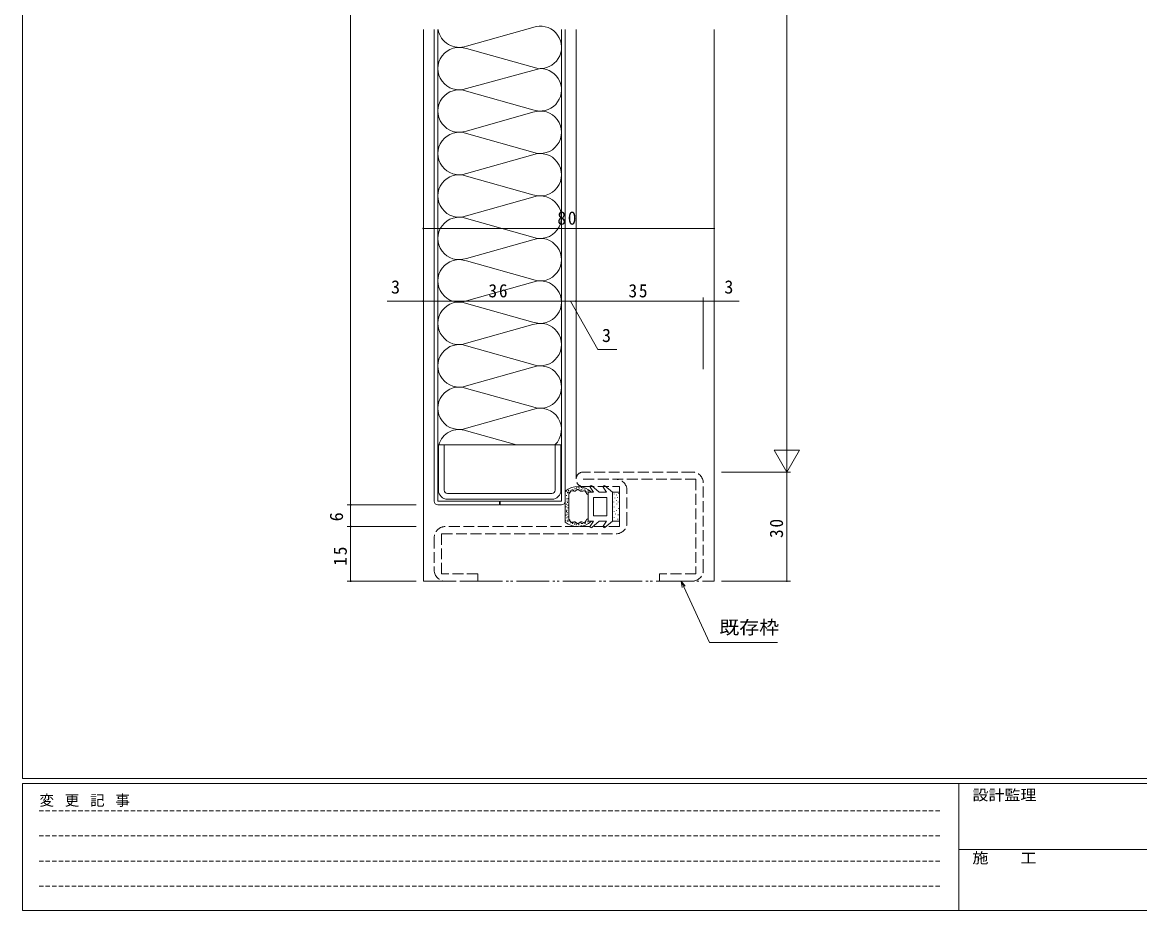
# Model space of a CAD drawing. Units: millimetres on the paper. Extents: x -420 to 373, y -297 to 267.
# Drawn here: x -417.7 to -110.3, y -297 to -52.6 of the extents above; entities that cross this region are included whole.
import ezdxf
from ezdxf.enums import TextEntityAlignment as Align

# ---------------------------------------------------------------- set-up
doc = ezdxf.new("R2010")
doc.units = ezdxf.units.MM
for name, pattern in [('DASHED1', [1.8, 1.2, -0.6]), ('DASHED3', [4, 3, -1]), ('DOUBLE_CHAIN2', [12.8, 9, -1, 0.6, -0.6, 0.6, -1])]:
    doc.linetypes.add(name, pattern=pattern)
for name, color, linetype, lineweight in [('0-1_USER1', 7, 'Continuous', 9), ('0-3_YKK_11', 7, 'DASHED3', 9), ('0-4_YKK_12', 2, 'DOUBLE_CHAIN2', 9), ('0-5_YSS_K', 4, 'Continuous', 9), ('0-7_YKK_D', 6, 'Continuous', 9)]:
    doc.layers.add(name, color=color, linetype=linetype, lineweight=lineweight)
doc.styles.add('ＭＳ ゴシック', font='')
doc.styles.get('ＭＳ ゴシック').set_extended_font_data('MS Gothic')

msp = doc.modelspace()

# ---------------------------------------------------------------- linework, layer by layer
at = {"layer": '0-1_USER1'}
for p, q in [((-417.7, -260.6), (-417.7, 264.4)), ((352.3, -260.6), (-417.7, -260.6)), ((-417.7, -297), (-417.7, -262)), ((314.5, -262), (-417.7, -262)), ((-160.1, -262), (-160.1, -297)), ((-160.1, -280.199), (-31.3, -280.199)), ((-417.7, -297), (314.5, -297))]:
    msp.add_line(p, q, dxfattribs=at)
at = {"layer": '0-1_USER1', "linetype": 'DASHED1'}
for p, q in [((-413.101, -269.512), (-164.909, -269.512)), ((-413.101, -276.441), (-164.909, -276.441)), ((-413.101, -283.37), (-164.909, -283.37)), ((-413.101, -290.298), (-164.909, -290.298))]:
    msp.add_line(p, q, dxfattribs=at)
at = {"layer": '0-3_YKK_11', "linetype": 'Continuous'}
for p, q in [((-303.232, -168.84), (-303.232, -181.34)), ((-301.632, -168.84), (-303.232, -168.84)), ((-301.632, -181.34), (-301.632, -168.84)), ((-269.532, -168.84), (-271.132, -168.84)), ((-271.132, -168.84), (-271.132, -181.34)), ((-269.532, -181.34), (-269.532, -168.84)), ((-272.032, -182.24), (-300.732, -182.24)), ((-300.732, -183.84), (-272.032, -183.84))]:
    msp.add_line(p, q, dxfattribs=at)
at = {"layer": '0-3_YKK_11'}
for p, q in [((-233.382, -176.34), (-263.382, -176.34)), ((-263.382, -178.34), (-232.382, -178.34)), ((-263.382, -180.34), (-253.382, -180.34)), ((-253.382, -180.34), (-253.382, -191.34)), ((-251.382, -190.34), (-251.382, -181.34)), ((-232.382, -178.34), (-232.382, -204.34)), ((-230.382, -203.34), (-230.382, -179.34)), ((-302.382, -193.34), (-254.382, -193.34)), ((-253.382, -191.34), (-301.382, -191.34)), ((-304.382, -194.34), (-304.382, -203.34)), ((-292.382, -206.34), (-292.382, -204.34)), ((-242.382, -204.34), (-242.382, -206.34)), ((-232.382, -204.34), (-242.382, -204.34)), ((-301.382, -206.34), (-292.382, -206.34)), ((-242.382, -206.34), (-233.382, -206.34))]:
    msp.add_line(p, q, dxfattribs=at)
msp.add_lwpolyline([(-292.382, -204.34), (-302.382, -204.34), (-302.382, -193.34)], dxfattribs=at)
for centre, radius, start, end in [((-263.382, -178.34), 2, 89.99997, 270), ((-233.382, -179.34), 3, 0, 89.99997), ((-254.382, -181.34), 3, 0, 89.99997), ((-254.382, -190.34), 3, 270, 0), ((-301.382, -194.34), 3, 89.99997, 180.00002), ((-301.382, -203.34), 3, 180.00002, 270), ((-233.382, -203.34), 3, 270, 0)]:
    msp.add_arc(centre, radius, start, end, dxfattribs=at)
at = {"layer": '0-3_YKK_11', "linetype": 'Continuous'}
for centre, radius, start, end in [((-300.732, -181.34), 2.5, 180, 269.99998), ((-300.732, -181.34), 0.9, 180, 269.99998), ((-272.032, -181.34), 2.5, 270, 359.99998), ((-272.032, -181.34), 0.9, 270, 359.99998)]:
    msp.add_arc(centre, radius, start, end, dxfattribs=at)
at = {"layer": '0-4_YKK_12', "linetype": 'Continuous'}
for p, q in [((-307.382, -206.34), (-307.382, -54.586)), ((-265.382, -177.852), (-265.382, -54.586)), ((-227.382, -206.34), (-227.382, -54.586))]:
    msp.add_line(p, q, dxfattribs=at)
at = {"layer": '0-4_YKK_12'}
msp.add_line((-307.382, -206.34), (-227.382, -206.34), dxfattribs=at)
at = {"layer": '0-5_YSS_K'}
for p, q in [((-304.382, -184.34), (-304.382, -54.586)), ((-303.382, -184.34), (-303.382, -54.586)), ((-277.228, -54.009), (-295.56, -59.149)), ((-269.382, -184.34), (-269.382, -54.586)), ((-268.382, -184.34), (-268.382, -54.586)), ((-275.484, -65.408), (-295.534, -59.857)), ((-275.23, -65.339), (-295.559, -70.831)), ((-277.235, -76.666), (-295.533, -71.539)), ((-277.227, -77.373), (-295.559, -82.513)), ((-277.235, -88.348), (-295.532, -83.221)), ((-277.226, -89.055), (-295.558, -94.195)), ((-277.234, -100.029), (-295.532, -94.902)), ((-277.225, -100.737), (-295.557, -105.877)), ((-277.234, -111.711), (-295.531, -106.584)), ((-277.225, -112.419), (-295.557, -117.559)), ((-277.233, -123.393), (-295.531, -118.266)), ((-277.224, -124.1), (-295.556, -129.24)), ((-277.232, -135.075), (-295.53, -129.948)), ((-277.224, -135.782), (-295.556, -140.922)), ((-277.232, -146.757), (-295.529, -141.63)), ((-277.223, -147.464), (-295.555, -152.604)), ((-277.231, -158.438), (-295.529, -153.311)), ((-277.222, -159.146), (-295.554, -164.286)), ((-281.801, -168.84), (-295.528, -164.993)), ((-303.382, -168.84), (-269.382, -168.84)), ((-267.477, -181.508), (-267.477, -181.308)), ((-266.463, -181.233), (-266.463, -181.033)), ((-266.082, -181.448), (-266.082, -181.248)), ((-265.748, -181.031), (-265.748, -180.831)), ((-265.33, -181.007), (-265.33, -180.807)), ((-265.076, -181.208), (-265.276, -181.359)), ((-265.187, -180.709), (-265.187, -180.509)), ((-264.979, -181.159), (-265.076, -181.208)), ((-264.93, -181.145), (-264.979, -181.159)), ((-264.882, -181.14), (-264.93, -181.145)), ((-264.833, -181.144), (-264.882, -181.14)), ((-264.785, -181.156), (-264.833, -181.144)), ((-264.686, -181.203), (-264.785, -181.156)), ((-264.587, -181.27), (-264.686, -181.203)), ((-264.65, -180.673), (-264.65, -180.473)), ((-264.485, -181.351), (-264.587, -181.27)), ((-264.507, -180.876), (-264.507, -180.676)), ((-264.006, -181.281), (-264.006, -181.081)), ((-263.899, -180.72), (-263.899, -180.52)), ((-263.485, -181.078), (-263.485, -180.878)), ((-262.922, -181.137), (-262.922, -180.937)), ((-260.601, -181.84), (-261.503, -180.492)), ((-258.982, -181.84), (-261.061, -180.096)), ((-257.001, -181.84), (-257.903, -180.492)), ((-255.382, -181.84), (-257.461, -180.096)), ((-286.482, -184.34), (-303.382, -184.34)), ((-286.482, -184.34), (-286.482, -185.34)), ((-286.282, -184.34), (-286.282, -185.34)), ((-286.282, -184.34), (-269.382, -184.34)), ((-268.382, -181.597), (-268.382, -190.082)), ((-268.348, -182.235), (-268.348, -182.035)), ((-268.086, -181.806), (-268.086, -181.606)), ((-267.973, -182.916), (-267.973, -182.716)), ((-267.902, -183.828), (-267.902, -183.628)), ((-267.848, -184.417), (-267.848, -184.217)), ((-267.688, -182.112), (-267.688, -181.912)), ((-267.585, -181.925), (-267.585, -181.725)), ((-267.509, -183.756), (-267.509, -183.556)), ((-267.271, -182.264), (-267.382, -182.32)), ((-267.382, -189.359), (-267.382, -182.32)), ((-267.222, -182.228), (-267.271, -182.264)), ((-267.239, -182.045), (-267.239, -181.845)), ((-267.177, -182.186), (-267.222, -182.228)), ((-267.097, -182.086), (-267.177, -182.186)), ((-266.963, -181.854), (-267.097, -182.086)), ((-267, -181.639), (-267, -181.439)), ((-266.835, -181.636), (-266.963, -181.854)), ((-266.763, -181.553), (-266.835, -181.636)), ((-266.723, -181.521), (-266.763, -181.553)), ((-266.68, -181.497), (-266.723, -181.521)), ((-266.634, -181.483), (-266.68, -181.497)), ((-266.584, -181.476), (-266.634, -181.483)), ((-266.476, -181.483), (-266.584, -181.476)), ((-266.358, -181.509), (-266.476, -181.483)), ((-266.233, -181.546), (-266.358, -181.509)), ((-265.975, -181.615), (-266.233, -181.546)), ((-265.846, -181.631), (-265.975, -181.615)), ((-265.721, -181.622), (-265.846, -181.631)), ((-265.602, -181.584), (-265.721, -181.622)), ((-265.489, -181.521), (-265.602, -181.584)), ((-265.276, -181.359), (-265.489, -181.521)), ((-264.272, -181.514), (-264.485, -181.351)), ((-264.16, -181.579), (-264.272, -181.514)), ((-264.043, -181.622), (-264.16, -181.579)), ((-263.921, -181.637), (-264.043, -181.622)), ((-263.796, -181.628), (-263.921, -181.637)), ((-263.544, -181.57), (-263.796, -181.628)), ((-263.301, -181.506), (-263.544, -181.57)), ((-263.188, -181.491), (-263.301, -181.506)), ((-263.135, -181.491), (-263.188, -181.491)), ((-263.083, -181.497), (-263.135, -181.491)), ((-263.034, -181.511), (-263.083, -181.497)), ((-262.988, -181.531), (-263.034, -181.511)), ((-262.901, -181.589), (-262.988, -181.531)), ((-262.821, -181.669), (-262.901, -181.589)), ((-262.748, -181.766), (-262.821, -181.669)), ((-262.616, -182.001), (-262.748, -181.766)), ((-262.746, -181.617), (-262.746, -181.417)), ((-262.493, -182.264), (-262.616, -182.001)), ((-262.418, -181.911), (-262.418, -181.711)), ((-262.042, -181.559), (-262.042, -181.359)), ((-256.882, -183.34), (-260.582, -183.34)), ((-260.582, -188.34), (-260.582, -183.34)), ((-257.001, -181.84), (-258.982, -181.84)), ((-256.882, -188.34), (-256.882, -183.34)), ((-255.382, -181.84), (-255.382, -189.84)), ((-253.382, -181.84), (-255.382, -181.84)), ((-255.382, -181.84), (-255.382, -189.84)), ((-254.856, -182.436), (-254.856, -182.336)), ((-254.744, -183.557), (-254.744, -183.457)), ((-254.296, -184.23), (-254.296, -184.13)), ((-254.258, -182.698), (-254.258, -182.598)), ((-254.258, -182.698), (-254.258, -182.598)), ((-253.959, -183.408), (-253.959, -183.308)), ((-253.698, -182.361), (-253.698, -182.261)), ((-253.382, -189.84), (-253.382, -181.84)), ((-286.482, -185.34), (-303.382, -185.34)), ((-286.282, -185.34), (-269.382, -185.34)), ((-268.063, -185.972), (-268.063, -185.772)), ((-268.027, -187.241), (-268.027, -187.041)), ((-267.991, -185.24), (-267.991, -185.04)), ((-267.884, -186.973), (-267.884, -186.773)), ((-267.795, -187.599), (-267.795, -187.399)), ((-267.705, -184.846), (-267.705, -184.646)), ((-267.652, -185.526), (-267.652, -185.326)), ((-267.652, -186.312), (-267.652, -186.112)), ((-262.082, -189.84), (-262.082, -185.84)), ((-254.968, -184.604), (-254.968, -184.504)), ((-254.893, -187.259), (-254.893, -187.159)), ((-254.856, -186.025), (-254.856, -185.925)), ((-254.221, -186.997), (-254.221, -186.897)), ((-254.146, -185.202), (-254.146, -185.102)), ((-253.772, -184.604), (-253.772, -184.504)), ((-253.698, -186.399), (-253.698, -186.299)), ((-268.229, -189.822), (-268.229, -189.622)), ((-268.081, -188.314), (-268.081, -188.114)), ((-267.884, -189.046), (-267.884, -188.846)), ((-267.813, -188.046), (-267.813, -187.846)), ((-267.68, -189.727), (-267.68, -189.527)), ((-267.598, -188.76), (-267.598, -188.56)), ((-267.597, -190.073), (-267.597, -189.873)), ((-267.382, -189.359), (-267.271, -189.415)), ((-267.298, -189.882), (-267.298, -189.682)), ((-267.271, -189.415), (-267.222, -189.451)), ((-267.222, -189.451), (-267.177, -189.493)), ((-267.177, -189.493), (-267.098, -189.593)), ((-267.098, -189.593), (-266.963, -189.825)), ((-266.963, -189.825), (-266.835, -190.044)), ((-266.857, -190.407), (-266.857, -190.207)), ((-266.835, -190.044), (-266.763, -190.127)), ((-266.763, -190.127), (-266.723, -190.158)), ((-266.723, -190.158), (-266.681, -190.182)), ((-266.681, -190.182), (-266.634, -190.197)), ((-266.634, -190.197), (-266.584, -190.203)), ((-266.584, -190.203), (-266.476, -190.196)), ((-266.476, -190.196), (-266.358, -190.17)), ((-266.392, -190.347), (-266.392, -190.147)), ((-266.38, -190.621), (-266.38, -190.421)), ((-266.358, -190.17), (-266.233, -190.134)), ((-266.233, -190.134), (-265.975, -190.064)), ((-266.153, -190.383), (-266.153, -190.183)), ((-265.975, -190.064), (-265.846, -190.048)), ((-265.846, -190.048), (-265.721, -190.057)), ((-265.721, -190.057), (-265.602, -190.096)), ((-265.652, -190.514), (-265.652, -190.314)), ((-265.602, -190.096), (-265.489, -190.159)), ((-265.489, -190.159), (-265.276, -190.321)), ((-265.276, -190.321), (-265.076, -190.472)), ((-265.199, -190.717), (-265.199, -190.517)), ((-265.076, -190.472), (-264.979, -190.521)), ((-264.979, -190.521), (-264.93, -190.534)), ((-264.93, -190.534), (-264.882, -190.54)), ((-264.882, -190.54), (-264.833, -190.536)), ((-264.833, -190.536), (-264.785, -190.523)), ((-264.785, -190.523), (-264.686, -190.477)), ((-264.686, -190.477), (-264.587, -190.409)), ((-264.603, -190.752), (-264.603, -190.552)), ((-264.587, -190.409), (-264.485, -190.329)), ((-264.485, -190.329), (-264.272, -190.166)), ((-264.272, -190.166), (-264.16, -190.1)), ((-264.16, -190.1), (-264.043, -190.057)), ((-264.078, -190.359), (-264.078, -190.159)), ((-264.043, -190.057), (-263.921, -190.042)), ((-263.921, -190.042), (-263.796, -190.051)), ((-263.911, -190.585), (-263.911, -190.385)), ((-263.796, -190.051), (-263.544, -190.11)), ((-263.579, -190.591), (-263.579, -190.391)), ((-263.544, -190.11), (-263.301, -190.173)), ((-263.301, -190.173), (-263.188, -190.188)), ((-263.188, -190.188), (-263.135, -190.188)), ((-263.157, -190.544), (-263.157, -190.344)), ((-263.135, -190.188), (-263.083, -190.182)), ((-263.083, -190.182), (-263.034, -190.169)), ((-263.034, -190.169), (-262.988, -190.149)), ((-262.988, -190.149), (-262.901, -190.091)), ((-262.901, -190.091), (-262.821, -190.011)), ((-262.821, -190.011), (-262.748, -189.913)), ((-262.769, -190.485), (-262.769, -190.285)), ((-262.748, -189.913), (-262.616, -189.678)), ((-262.616, -189.678), (-262.493, -189.415)), ((-262.148, -190.157), (-262.148, -189.957)), ((-260.601, -189.84), (-262.082, -189.84)), ((-260.601, -189.84), (-261.503, -191.187)), ((-258.982, -189.84), (-261.061, -191.584)), ((-256.882, -188.34), (-260.582, -188.34)), ((-257.001, -189.84), (-258.982, -189.84)), ((-257.001, -189.84), (-257.903, -191.187)), ((-255.382, -189.84), (-257.461, -191.584)), ((-255.382, -189.84), (-253.382, -189.84)), ((-254.893, -188.941), (-254.893, -188.841)), ((-254.482, -187.969), (-254.482, -187.869)), ((-253.884, -189.352), (-253.884, -189.252)), ((-253.772, -188.156), (-253.772, -188.056)), ((-265.784, -190.788), (-265.784, -190.588)), ((-265.39, -190.92), (-265.39, -190.72)), ((-264.626, -190.931), (-264.626, -190.731)), ((-263.994, -191.122), (-263.994, -190.922))]:
    msp.add_line(p, q, dxfattribs=at)
msp.add_lwpolyline([(-260.601, -181.84), (-262.082, -181.84), (-262.082, -185.84)], dxfattribs=at)
for centre, radius, start, end in [((-297.549, -53.658), 5.841, 189.14125, 289.90799), ((-275.23, -59.498), 5.841, 269.99998, 109.99924), ((-297.548, -65.339), 5.841, 69.82428, 289.90799), ((-275.23, -71.18), 5.841, 249.91553, 90.00603), ((-297.548, -77.021), 5.841, 69.82428, 289.90799), ((-275.229, -82.862), 5.841, 249.91553, 109.99924), ((-297.547, -88.703), 5.841, 69.82428, 289.90799), ((-275.228, -94.544), 5.841, 249.91553, 109.99924), ((-297.546, -100.385), 5.841, 69.82428, 289.90799), ((-275.228, -106.225), 5.841, 249.91553, 109.99924), ((-297.546, -112.067), 5.841, 69.82428, 289.90799), ((-275.227, -117.907), 5.841, 249.91553, 109.99924), ((-297.545, -123.748), 5.841, 69.82428, 289.90799), ((-275.227, -129.589), 5.841, 249.91553, 109.99924), ((-297.544, -135.43), 5.841, 69.82428, 289.90799), ((-275.226, -141.271), 5.841, 249.91553, 109.99924), ((-297.544, -147.112), 5.841, 69.82428, 289.90799), ((-275.225, -152.953), 5.841, 249.91553, 109.99924), ((-297.543, -158.794), 5.841, 69.82428, 289.90799), ((-275.225, -164.635), 5.841, 313.95006, 109.99924), ((-297.543, -170.476), 5.841, 69.82428, 163.73364), ((-264.882, -185.84), 5.5, 46.65823, 129.51962), ((-261.253, -180.325), 0.3, 49.99756, 213.78885), ((-257.653, -180.325), 0.3, 49.99756, 213.78885), ((-303.382, -184.34), 1, 180, 270), ((-269.382, -184.34), 1, 270, 0), ((-264.882, -185.84), 4.3, 49.3705, 56.24989), ((-264.882, -185.84), 5.5, 230.48035, 313.34175), ((-264.882, -185.84), 4.3, 303.74989, 310.62927), ((-261.253, -191.354), 0.3, 146.21114, 310.00243), ((-257.653, -191.354), 0.3, 146.21114, 310.00243)]:
    msp.add_arc(centre, radius, start, end, dxfattribs=at)
at = {"layer": '0-7_YKK_D'}
for p, q in [((-327.382, 134.66), (-327.382, -185.34)), ((-207.382, 116.66), (-207.382, -169.34)), ((-307.382, -109.34), (-227.382, -109.34)), ((-265.382, -148.021), (-265.382, -128.34)), ((-230.382, -148.021), (-230.382, -128.34)), ((-230.382, -148.021), (-230.382, -128.34)), ((-227.382, -148.021), (-227.382, -128.34)), ((-304.382, -129.34), (-268.382, -129.34)), ((-268.382, -129.34), (-265.382, -129.34)), ((-265.382, -129.34), (-230.382, -129.34)), ((-207.382, -176.34), (-207.382, -164.215)), ((-203.882, -170.278), (-210.882, -170.278)), ((-207.382, -176.34), (-210.882, -170.278)), ((-207.382, -176.34), (-203.882, -170.278)), ((-225.382, -176.34), (-206.382, -176.34)), ((-225.382, -176.34), (-206.382, -176.34)), ((-207.382, -176.34), (-207.382, -206.34)), ((-309.382, -185.34), (-328.382, -185.34)), ((-309.382, -185.34), (-328.382, -185.34)), ((-327.382, -185.34), (-327.382, -191.34)), ((-309.382, -191.34), (-328.382, -191.34)), ((-309.382, -191.34), (-328.382, -191.34)), ((-327.382, -191.34), (-327.382, -206.34)), ((-309.382, -206.34), (-328.382, -206.34)), ((-236.461, -206.34), (-235.75, -207.884)), ((-236.461, -206.34), (-235.336, -207.693)), ((-236.163, -208.074), (-236.461, -206.34)), ((-235.75, -207.884), (-228.686, -223.211)), ((-225.382, -206.34), (-206.382, -206.34)), ((-228.686, -223.211), (-209.986, -223.211))]:
    msp.add_line(p, q, dxfattribs=at)
for points in [[(-304.382, -129.34), (-307.382, -129.34), (-317.382, -129.34)], [(-266.882, -129.34), (-259.342, -142.664), (-254.142, -142.664)], [(-230.382, -129.34), (-227.382, -129.34), (-220.482, -129.34)]]:
    msp.add_lwpolyline(points, dxfattribs=at)
for centre, start, end in [((-307.382, -109.34), 0, 180), ((-307.382, -109.34), 180, 0), ((-227.382, -109.34), 0, 180), ((-227.382, -109.34), 180, 0), ((-307.382, -129.34), 0, 180), ((-307.382, -129.34), 180, 0), ((-304.382, -129.34), 0, 180), ((-304.382, -129.34), 0, 180), ((-304.382, -129.34), 180, 0), ((-304.382, -129.34), 180, 0), ((-268.382, -129.34), 0, 180), ((-268.382, -129.34), 0, 180), ((-268.382, -129.34), 180, 0), ((-268.382, -129.34), 180, 0), ((-265.382, -129.34), 0, 180), ((-265.382, -129.34), 0, 180), ((-265.382, -129.34), 180, 0), ((-265.382, -129.34), 180, 0), ((-230.382, -129.34), 0, 180), ((-230.382, -129.34), 0, 180), ((-230.382, -129.34), 180, 0), ((-230.382, -129.34), 180, 0), ((-227.382, -129.34), 0, 180), ((-227.382, -129.34), 180, 0), ((-327.382, -185.34), 90, 270), ((-327.382, -185.34), 90, 270), ((-327.382, -185.34), 270, 90), ((-327.382, -185.34), 270, 90), ((-327.382, -191.34), 90, 270), ((-327.382, -191.34), 90, 270), ((-327.382, -191.34), 270, 90), ((-327.382, -191.34), 270, 90), ((-327.382, -206.34), 90, 270), ((-327.382, -206.34), 270, 90), ((-207.382, -206.34), 90, 270), ((-207.382, -206.34), 270, 90)]:
    msp.add_arc(centre, 0.106, start, end, dxfattribs=at)

# ---------------------------------------------------------------- texts
at = {"layer": '0-1_USER1', "style": 'ＭＳ ゴシック', "width": 1.1}
for s, p in [('設計監理', (-156.331, -267.533)), ('施\u3000\u3000工', (-156.331, -284.854))]:
    msp.add_text(s, height=2.933, dxfattribs=at).set_placement(p, align=Align.BOTTOM_LEFT)
at = {"layer": '0-1_USER1', "insert": (-412.986, -268.447), "char_height": 2.933, "attachment_point": 7, "style": 'ＭＳ ゴシック'}
msp.add_mtext('\\T1.16;変\\~更\\~記\\~事', dxfattribs=at)
at = {"layer": '0-7_YKK_D', "color": 3, "style": 'ＭＳ ゴシック'}
for p in [(-316.293, -128.34), (-224.593, -128.34), (-258.253, -141.664)]:
    msp.add_text('3', height=3.666, dxfattribs=at).set_placement(p, align=Align.BOTTOM_LEFT)
msp.add_text('6', height=3.666, rotation=90, dxfattribs=at).set_placement((-328.382, -189.899), align=Align.BOTTOM_LEFT)
at = {"layer": '0-7_YKK_D', "color": 3, "style": 'ＭＳ ゴシック', "width": 1.1}
msp.add_text('既存枠', height=3.666, dxfattribs=at).set_placement((-225.986, -222.013), align=Align.BOTTOM_LEFT)
at = {"layer": '0-7_YKK_D', "color": 3, "char_height": 3.666, "attachment_point": 7, "style": 'ＭＳ ゴシック'}
for s, insert in [('\\T1.21;\\W0.95;80', (-270.513, -108.34)), ('\\T1.21;\\W0.95;36', (-289.464, -128.34)), ('\\T1.21;\\W0.95;35', (-250.952, -128.34))]:
    msp.add_mtext(s, dxfattribs=dict(at, insert=insert))
at = {"layer": '0-7_YKK_D', "color": 3, "char_height": 3.666, "attachment_point": 7, "rotation": 90, "style": 'ＭＳ ゴシック'}
for s, insert in [('\\T1.21;\\W0.95;30', (-208.382, -194.471)), ('\\T1.21;\\W0.95;15', (-328.382, -202.08))]:
    msp.add_mtext(s, dxfattribs=dict(at, insert=insert))

doc.saveas('drawing.dxf')
